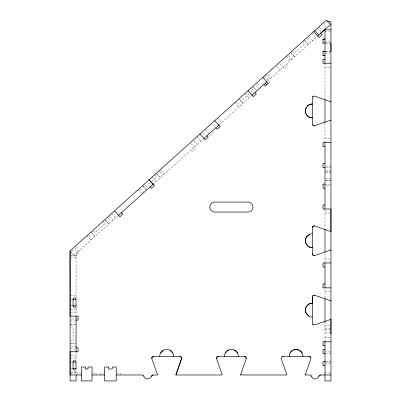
<?xml version="1.0" encoding="UTF-8"?>
<svg xmlns="http://www.w3.org/2000/svg" width="401" height="401" viewBox="0 0 401 401"><rect width="100%" height="100%" fill="white"/><g stroke="black" fill="none" stroke-linecap="round" stroke-linejoin="round"><path stroke-width="0.3" stroke-dasharray="2 1.5" d="M150.034 182.951L146.28 186.335L144.681 184.555M151.889 181.282L156.636 177.006L154.636 174.786M249.211 93.654L242.735 99.483L241.537 98.15M250.75 92.265L253.096 90.155L251.096 87.934M118.255 215.583L74.085 255.357L70.887 251.803M153.087 184.219L203.462 138.866M219.317 124.586L251.417 95.684M267.708 81.017L317.126 36.521M268.765 82.746L269.607 81.984L264.279 76.065M324.98 363.196L330.354 363.176M324.98 31.799L330.354 31.799M324.98 41.759L330.454 41.759M325.577 42.982L330.955 42.982M325.537 43.253L330.955 43.253M325.577 51.278L330.359 51.278M325.537 51.549L330.955 51.549M324.98 53.042L330.454 53.042M324.98 67.238L330.955 67.238M324.98 138.676L330.955 138.676M326.474 166.059L330.955 166.059M325.547 167.553L330.955 167.553M325.577 170.871L330.955 170.871M325.577 171.533L330.955 171.533M325.577 172.861L330.955 172.861M325.577 178.836L330.354 178.836M325.577 180.164L330.955 180.164M325.577 180.826L330.955 180.826M324.98 184.144L330.955 184.144M326.474 185.638L330.454 185.638M324.98 213.016L330.955 213.016M71.889 250.926L76.07 250.926L76.07 297.497M70.691 255.572L76.07 255.572M70.691 257.562L76.07 257.562M324.98 258.986L330.955 258.986M324.98 291.838L330.955 291.838M70.691 295.221L76.07 295.221M70.691 299.201L71.889 299.201M70.095 305.838L71.889 305.838M70.691 309.823L76.07 309.823M70.691 312.143L76.07 312.143M71.092 319.001L76.07 319.001M70.095 320.99L75.072 320.99M70.095 324.609L74.576 324.609M70.596 324.695L76.07 324.695M324.98 325.196L330.955 325.196M70.691 326.965L73.082 326.965L73.082 340.905L70.691 340.905M324.98 328.514L330.354 328.514M324.98 329.176L330.354 329.176M324.98 332.494L330.354 332.494M324.98 337.807L330.955 337.807M70.095 343.181L74.576 343.181M71.589 343.261L76.07 343.261M71.092 346.88L76.07 346.88M70.095 348.87L75.072 348.87M324.98 351.913L330.454 351.913M325.577 353.406L330.955 353.406M70.691 355.737L76.07 355.737M70.691 358.048L76.07 358.048M325.597 361.702L330.359 361.702M325.577 361.948L330.955 361.948M70.095 362.033L71.889 362.033M70.691 368.669L71.889 368.669M70.691 372.654L76.07 372.654M70.691 372.985L76.07 372.985M81.378 372.985L77.398 372.985L77.398 374.479M92.596 372.985L96.014 372.985L96.014 374.975M104.611 372.985L100.631 372.985L100.631 374.479M116.796 372.985L120.21 372.985L120.21 374.975M324.98 372.985L330.354 372.985M319.266 27.358L322.865 31.353M317.386 28.245L320.97 32.225M311.863 33.223L315.858 37.664M309.206 36.952L312.534 40.651M307.722 38.285L310.389 41.248M304.369 39.965L307.702 43.664M304.976 40.762L308.304 44.461M302.62 41.544L304.62 43.764L294.259 53.092L293.061 51.759M290.57 52.391L294.57 56.832M291.176 53.188L294.504 56.887M288.489 55.609L291.818 59.308M286.339 56.2L290.339 60.641M286.033 64.516L287.367 65.995L284.404 68.661L279.076 62.741M276.916 66.295L280.114 69.844M268.038 74.29L271.236 77.839M265.783 74.711L269.783 79.147M257.512 83.162L260.234 86.18M256.314 84.801L259.031 87.824M252.846 86.36L255.843 89.689M253.783 87.523L256.78 90.852M245.066 93.363L249.066 97.804M239.046 98.781L243.046 103.222M239.983 99.949L242.981 103.278M237.186 102.245L240.294 105.699M234.816 102.591L238.816 107.032M217.713 117.994L221.708 122.43M212.71 131.879L213.377 132.616L210.415 135.282L209.598 134.37M205.487 129.804L209.187 133.914M202.926 132.916L205.322 135.578M196.996 136.646L200.991 141.087M194.049 140.911L197.247 144.46M191.087 143.573L195.618 148.606L192.66 151.272L191.327 149.789M161.222 170.194L164.555 173.894M159.493 171.252L162.41 174.49M156.39 173.207L159.718 176.911M156.991 174.004L160.325 177.703M152.049 177.117L156.049 181.558M142.591 185.633L145.919 189.332M143.192 186.43L146.525 190.129M140.505 188.851L143.839 192.55M138.36 189.442L141.693 193.142M111.598 213.538L115.593 217.979M109.699 216.59L113.032 220.289M108.22 217.923L110.887 220.881M104.867 219.603L108.195 223.302M105.468 220.395L108.801 224.099M103.112 221.177L105.112 223.397L94.756 232.725L93.157 230.951M91.067 232.029L95.062 236.465M91.669 232.821L95.002 236.52M88.982 235.242L92.315 238.941M86.837 235.833L90.832 240.274M76.31 246.921L79.508 250.47M74.832 248.254L78.03 251.803M77.002 252.715L78.335 254.194L75.373 256.856L70.045 250.936M324.98 22.336L324.98 28.25M324.98 63.253L324.98 98.917M324.98 123.147L324.98 142.661M324.98 210.034L324.98 228.545M324.98 253.392L324.98 262.399M324.98 288.996L324.98 298.018M324.98 322.103L324.98 340.649M76.07 307.547L76.07 315.557M76.07 352.324L76.07 359.757M76.07 370.945L76.07 374.479"/><path stroke-width="0.6" d="M312.369 317.046A6.977 6.977 0 0 1 308.494 315.873A6.957 6.957 0 0 1 312.364 303.136L312.369 297.136A1.99 1.99 0 0 1 314.359 295.141L330.955 300.835A2 2 0 0 1 330.665 300.815M330.955 334.143L330.955 319.321L314.359 325.01A1.99 1.99 0 0 1 312.369 323.021L312.369 297.136M330.955 51.549L330.955 43.253M310.685 357.291L309.016 356.389L283.131 356.389A1.99 1.99 0 0 0 281.141 358.384L286.745 374.409A1.985 1.985 0 0 1 286.83 374.975L240.63 374.975L246.324 358.384L245.743 356.975L244.334 356.389L218.084 356.424L217.041 356.975L216.455 358.384L222.064 374.409A1.985 1.985 0 0 1 222.149 374.975L175.949 374.975L181.643 358.384L180.741 356.715L179.653 356.389L153.763 356.389L152.099 357.291A1.94 1.94 0 0 0 151.773 358.384L157.382 374.409A1.985 1.985 0 0 1 157.463 374.975L152.676 375.065L151.388 376.303A3.98 3.98 0 0 1 143.879 376.303A1.985 1.985 0 0 0 141.999 374.975L116.23 374.975M330.665 250.008A1.995 1.995 0 0 1 330.955 249.988L314.359 255.683L312.95 255.096L312.399 254.054L312.369 227.803L312.695 226.715L314.359 225.813L330.524 231.457A2.005 2.005 0 0 0 330.955 231.502L330.955 209.036L322.99 209.036L322.99 205.051L324.98 205.051M76.07 305.838L75.954 306.409A1.509 1.509 0 0 1 75.408 307.081L75.147 307.221A1.509 1.509 0 0 1 73.724 307.081L73.082 305.838L73.082 299.201L73.744 297.963A1.484 1.484 0 0 1 74.576 297.707L75.408 297.963A1.504 1.504 0 0 1 75.954 298.63L76.07 305.838L72.486 305.838M76.07 368.669L75.954 369.241A1.509 1.509 0 0 1 75.408 369.912L74.576 370.163A1.484 1.484 0 0 1 73.744 369.912L73.082 368.669L73.082 362.033L73.744 360.795A1.489 1.489 0 0 1 75.147 360.654L75.408 360.795A1.489 1.489 0 0 1 75.949 361.456L76.07 368.669L72.486 368.669M309.016 356.389A1.99 1.99 0 0 1 311.006 358.384L305.361 374.544A2.01 2.01 0 0 0 305.316 374.975L309.517 374.975A1.985 1.985 0 0 1 311.392 376.298A3.98 3.98 0 0 0 318.9 376.303A1.99 1.99 0 0 1 320.78 374.975L330.955 374.975M306.534 107.137C305.036 109.398 305.036 112.501 306.534 114.761A6.972 6.972 0 0 0 309.803 117.428L312.369 117.919L311.101 117.804A6.947 6.947 0 0 1 307.978 116.36L307.442 115.879A7.012 7.012 0 0 1 305.888 113.513L305.402 110.952L305.888 108.385A6.972 6.972 0 0 1 309.803 104.466L312.369 103.979L311.742 104.009M318.905 376.303L319.632 375.341L320.78 374.975M225.262 353.075L227.578 350.554A6.967 6.967 0 0 1 235.262 350.594L237.186 352.519A6.967 6.967 0 0 1 238.364 356.384M160.575 353.075L162.891 350.554M312.695 96.917L313.271 96.34M312.695 296.043L314.359 295.141M324.98 29.448L320.645 33.348L321.978 34.832L319.021 37.493L313.687 31.574M118.556 215.312L153.227 184.094M203.903 138.465L218.991 124.881M251.883 95.268L266.896 81.749M317.547 36.14L330.489 24.491L326.489 20.05L70.085 250.916L70.095 380.95L76.07 380.95L76.07 374.825M268.339 83.127L265.191 85.959L263.858 84.481M307.442 106.019L307.978 105.538M162.836 350.594L160.911 352.519A6.992 6.992 0 0 0 159.733 356.389M292.264 350.554L291.352 351.261A7.023 7.023 0 0 0 289.943 353.075M312.695 124.982L314.359 125.884L330.384 120.275A2 2 0 0 1 330.955 120.195M282.394 356.529L283.131 356.389M312.369 303.111L309.051 303.948L306.534 306.264A6.977 6.977 0 0 0 306.529 313.883L309.051 316.209M327.366 21.744L330.955 21.744L330.955 380.95L324.98 380.95L324.98 341.191M324.98 29.809L330.955 29.809M324.98 38.997L322.99 38.997L322.99 43.253M322.99 39.268L324.98 39.268M322.99 42.982L324.98 42.982M324.98 51.278L322.99 51.278L322.99 55.528L324.98 55.528M322.99 51.549L324.98 51.549M322.99 55.263L324.98 55.263M324.98 59.273L322.99 59.273L322.99 63.253L330.955 63.253M330.955 142.661L322.99 142.661L322.99 146.641L324.98 146.641M324.98 163.568L322.99 163.568L322.99 167.553L324.98 167.553M324.98 184.144L322.99 184.144L322.99 188.129L324.98 188.129M330.955 262.966L322.99 262.966L322.99 266.951L324.98 266.951M324.98 283.873L322.99 283.873L322.99 287.858L330.955 287.858M72.486 299.201L76.07 299.201M76.07 320.108L78.06 320.108L78.06 316.128L70.095 316.128L70.045 250.936M330.955 341.787L322.99 341.787L322.99 345.772L324.98 345.772M76.07 347.762L78.06 347.772L78.06 351.752L70.095 351.752L70.095 374.975L81.383 374.975M324.98 349.421L322.99 349.421L322.99 353.406L325 353.406M325 361.702L322.99 361.702L322.99 365.682L324.98 365.682M72.486 362.033L76.07 362.033M92.029 374.975L104.611 374.975M234.189 350.008L236.109 351.261L237.522 353.075M170.52 350.554L172.836 353.075M313.271 324.69L312.695 324.113M300.79 351.261L302.204 353.075M314.82 30.556L318.815 34.997M262.825 77.373L268.154 83.293M265.317 83.167L266.65 84.651M254.981 92.476L256.314 93.954L253.357 96.616L248.024 90.701M214.756 120.656L220.084 126.576L217.121 129.242L215.793 127.764M206.911 135.759L208.244 137.237L205.287 139.904L199.954 133.984M153.087 184.219L149.092 179.783L154.42 185.703L151.458 188.365L150.124 186.886M121.518 212.645L122.851 214.124L119.894 216.791L114.561 210.871M311.111 375.777L311.397 376.303M143.593 375.777L143.879 376.303M324.98 28.842L324.98 63.253M324.98 99.538L324.98 122.526M324.98 142.661L324.98 209.036M324.98 229.166L324.98 252.149M324.98 262.966L324.98 287.858M324.98 298.635L324.98 322.103M76.07 316.128L76.07 351.752M314.359 125.884A1.99 1.99 0 0 1 312.369 123.894L312.369 98.004A1.99 1.99 0 0 1 314.359 96.014L330.384 101.623A2.01 2.01 0 0 0 330.81 101.704L330.955 101.709A2 2 0 0 1 330.665 101.684M312.369 233.778A6.977 6.977 0 0 0 309.051 234.615L306.534 236.936A6.972 6.972 0 0 0 306.529 244.555L309.051 246.876L312.369 247.718A6.972 6.972 0 0 1 308.494 246.54A6.957 6.957 0 0 1 305.407 240.745A6.932 6.932 0 0 1 309.682 234.329M289.106 356.389A6.912 6.912 0 0 1 300.7 351.296M293.407 349.953A6.977 6.977 0 0 1 303.046 356.404M162.846 350.584A6.992 6.992 0 0 1 170.61 350.584M170.58 350.594A6.957 6.957 0 0 1 173.668 356.394M224.42 356.389A6.912 6.912 0 0 1 228.69 349.993M307.983 105.573A6.947 6.947 0 0 1 311.742 104.049M151.388 376.303A1.99 1.99 0 0 1 153.262 374.975M151.773 358.384A1.99 1.99 0 0 1 153.763 356.389M179.648 356.389A1.99 1.99 0 0 1 181.643 358.384L176.029 374.409A2 2 0 0 0 175.949 374.975M216.455 358.384A1.99 1.99 0 0 1 218.445 356.389M244.334 356.389A1.99 1.99 0 0 1 246.324 358.384M240.635 374.975A2 2 0 0 1 240.715 374.409M305.316 374.975A2 2 0 0 1 305.402 374.409M330.665 319.341A1.995 1.995 0 0 1 330.955 319.321M314.359 255.683A1.99 1.99 0 0 1 312.369 253.688M312.369 227.803A1.99 1.99 0 0 1 314.359 225.813M209.913 206.084L209.913 208.009L210.66 209.818A4.982 4.982 0 0 0 214.796 212.024L247.983 212.024A4.982 4.982 0 0 0 252.58 208.951A4.957 4.957 0 0 0 252.119 204.284A4.982 4.982 0 0 0 247.983 202.059L214.796 202.069A4.982 4.982 0 0 0 210.66 204.264L209.913 206.084M85.363 367.01L81.383 367.01L81.378 380.95L92.029 380.95L92.029 367.01L88.045 367.01L88.045 369L85.363 369L85.363 367.01M108.596 367.01L104.611 367.01L104.611 380.95L116.225 380.95L116.23 367.01L112.245 367.01L112.245 369L108.596 369L108.596 367.01"/></g></svg>
